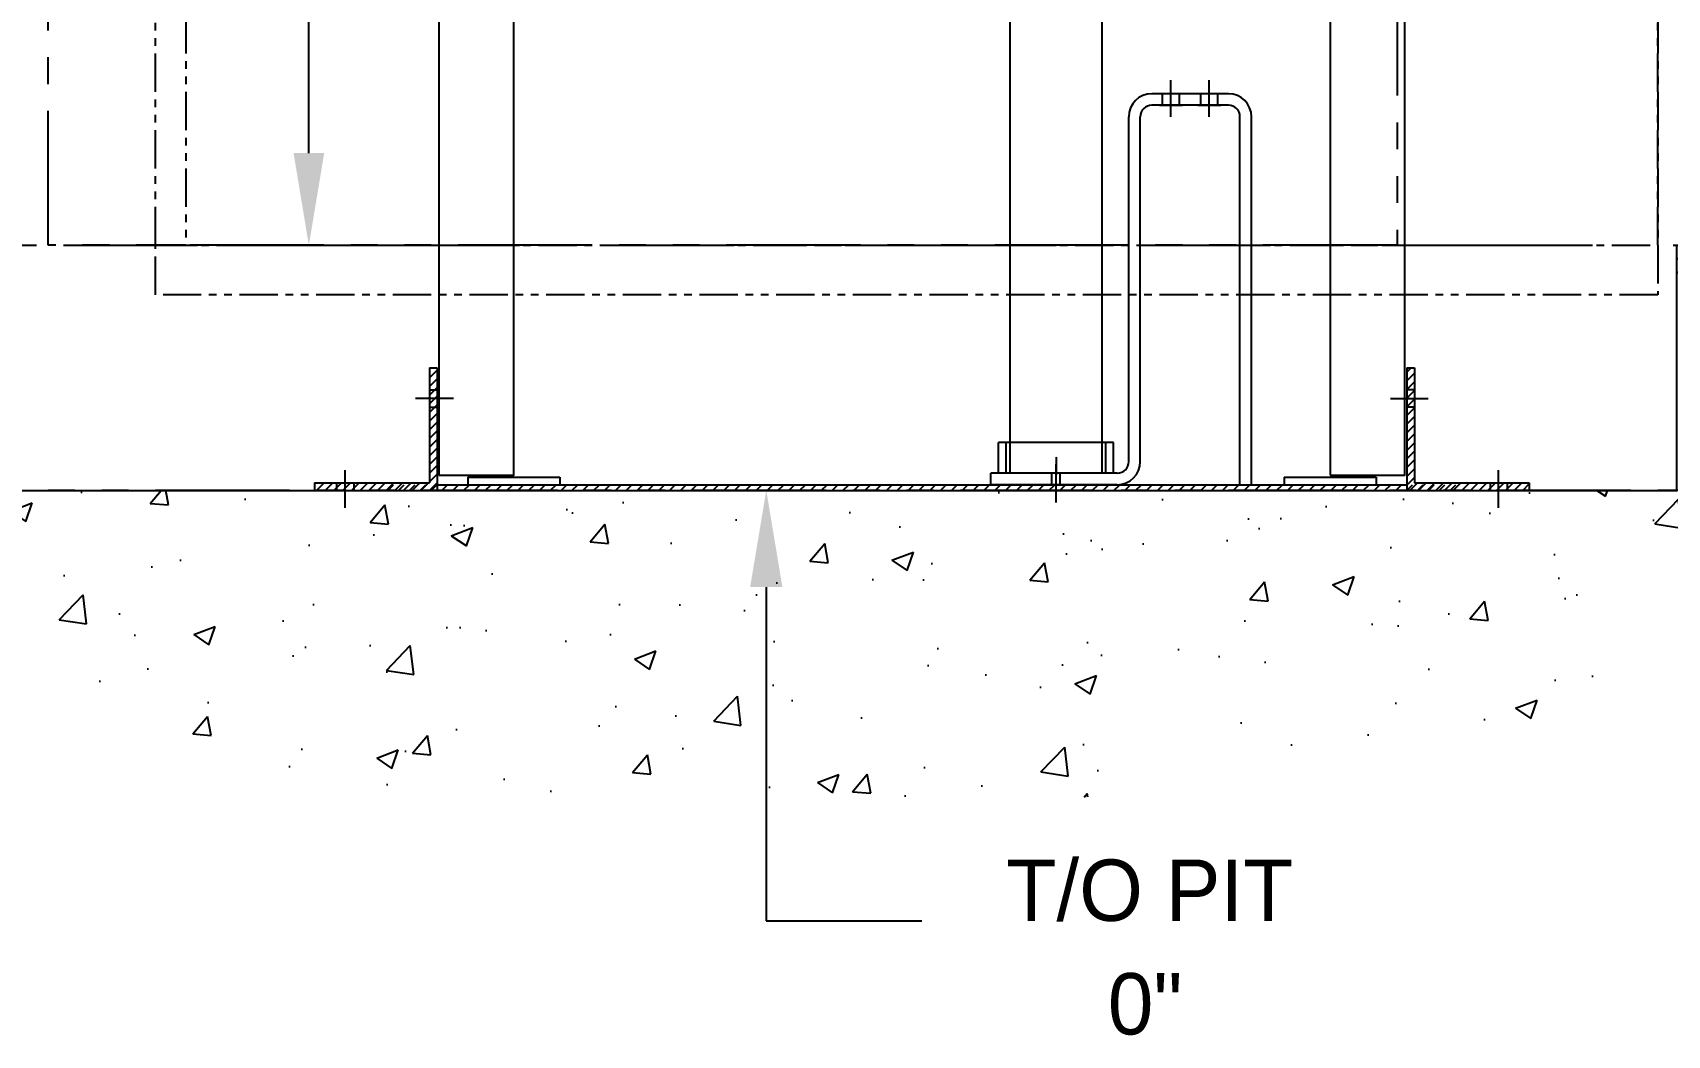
# Model space of a CAD drawing. Header units: inches. Extents: x 93 to 730, y 75 to 542.
# Drawn here: x 615 to 668.3, y 291.7 to 324.4 of the extents above; entities that cross this region are included whole.
import ezdxf
from ezdxf.enums import TextEntityAlignment as Align

# ---------------------------------------------------------------- set-up
doc = ezdxf.new("R2010")
doc.units = ezdxf.units.IN
doc.header["$MEASUREMENT"] = 0
doc.linetypes.add('CENTER', pattern=[2, 1.25, -0.25, 0.25, -0.25])
doc.linetypes.add('PHANTOM', pattern=[2.5, 1.25, -0.25, 0.25, -0.25, 0.25, -0.25])
for name, color, linetype in [('CEN', 1, 'CENTER'), ('CUTLINE', 6, 'Continuous'), ('DIM', 3, 'Continuous'), ('DIMS', 3, 'Continuous'), ('HATCH', 5, 'Continuous'), ('HID', 2, 'Continuous'), ('OBJ', 7, 'Continuous'), ('PHANTOM', 4, 'PHANTOM')]:
    doc.layers.add(name, color=color, linetype=linetype)
doc.styles.add('PLAN_STYLE', font='TXT.SHX')
doc.dimstyles.new('IMPERIAL_PL', dxfattribs={"dimtxt": 2, "dimasz": 3, "dimexe": 1.5, "dimexo": 1, "dimgap": 1, "dimtad": 0, "dimtih": 1, "dimtoh": 1, "dimdec": 4, "dimzin": 0, "dimdsep": 46, "dimlunit": 5, "dimtxsty": 'PLAN_STYLE', "dimcen": 0.09, "dimadec": 0, "dimazin": 0, "dimtfac": 1, "dimtdec": 4, "dimtofl": 0, "dimtmove": 0, "dimatfit": 3, "dimfxl": 0, "dimfrac": 2, "dimtolj": 1, "dimtzin": 0, "dimarcsym": 0})

# ---------------------------------------------------------------- blocks, each defined once
blk = doc.blocks.new('*D132')
at = {"layer": 'DEFPOINTS', "color": 0}
for p in [(620.026, 397.485), (624.034, 397.485), (620.026, 317.485)]:
    blk.add_point(p, dxfattribs=at)
at = {"layer": 'DIM', "color": 0, "lineweight": -2}
for p, q in [((621.026, 397.485), (625.534, 397.485)), ((624.034, 394.485), (624.034, 387.151)), ((624.034, 320.485), (624.034, 327.818)), ((621.026, 317.485), (625.534, 317.485))]:
    blk.add_line(p, q, dxfattribs=at)
at = {"layer": 'DIM', "color": 0}
for points in [[(623.534, 394.485), (624.534, 394.485), (624.034, 397.485)], [(623.534, 320.485), (624.534, 320.485), (624.034, 317.485)]]:
    blk.add_solid(points, dxfattribs=at)
at = {"layer": 'DIM', "color": 0, "insert": (624.034, 357.485), "char_height": 2, "attachment_point": 5, "rotation": 89.9544, "style": 'PLAN_STYLE'}
blk.add_mtext('\\A1;80" [2032mm] NOMINAL CAB HEIGHT', dxfattribs=at)
blk = doc.blocks.new('*X30')
at = {"color": 0}
for p, q in [((12.032, 21.578), (12.22, 21.766)), ((12.386, 21.578), (12.573, 21.766)), ((12.739, 21.578), (12.927, 21.766)), ((13.093, 21.578), (13.28, 21.766)), ((13.446, 21.578), (13.634, 21.766)), ((13.8, 21.578), (13.987, 21.766)), ((14.153, 21.578), (14.341, 21.766)), ((14.507, 21.578), (14.695, 21.766)), ((14.861, 21.578), (15.048, 21.766)), ((15.214, 21.578), (15.402, 21.766)), ((15.568, 21.578), (15.755, 21.766)), ((15.921, 21.578), (16.109, 21.766)), ((16.275, 21.578), (16.462, 21.766)), ((16.628, 21.578), (16.816, 21.766)), ((16.982, 21.578), (17.169, 21.766)), ((17.335, 21.578), (17.523, 21.766)), ((17.689, 21.578), (17.877, 21.766)), ((18.043, 21.578), (18.23, 21.766)), ((18.396, 21.578), (18.584, 21.766)), ((18.75, 21.578), (18.937, 21.766)), ((19.103, 21.578), (19.291, 21.766)), ((19.457, 21.578), (19.644, 21.766)), ((19.81, 21.578), (19.998, 21.766)), ((20.164, 21.578), (20.351, 21.766)), ((20.517, 21.578), (20.705, 21.766)), ((20.871, 21.578), (21.059, 21.766)), ((21.225, 21.578), (21.412, 21.766)), ((21.578, 21.578), (21.766, 21.766)), ((21.932, 21.578), (22.119, 21.766)), ((22.285, 21.578), (22.473, 21.766)), ((22.639, 21.578), (22.826, 21.766)), ((22.992, 21.578), (23.18, 21.766)), ((23.346, 21.578), (23.533, 21.766)), ((23.699, 21.578), (23.887, 21.766)), ((24.053, 21.578), (24.24, 21.766)), ((24.407, 21.578), (24.594, 21.766)), ((24.76, 21.578), (24.948, 21.766)), ((25.114, 21.578), (25.301, 21.766)), ((25.467, 21.578), (25.655, 21.766)), ((25.821, 21.578), (26.008, 21.766)), ((26.174, 21.578), (26.362, 21.766)), ((26.528, 21.578), (26.715, 21.766)), ((26.881, 21.578), (27.069, 21.766)), ((27.235, 21.578), (27.422, 21.766)), ((27.589, 21.578), (27.776, 21.766)), ((27.942, 21.578), (28.13, 21.766)), ((28.296, 21.578), (28.483, 21.766)), ((28.649, 21.578), (28.837, 21.766)), ((29.003, 21.578), (29.19, 21.766)), ((29.356, 21.578), (29.544, 21.766)), ((29.71, 21.578), (29.897, 21.766)), ((30.063, 21.578), (30.251, 21.766)), ((30.417, 21.578), (30.604, 21.766)), ((30.77, 21.578), (30.958, 21.766)), ((31.124, 21.578), (31.312, 21.766)), ((31.478, 21.578), (31.665, 21.766)), ((31.831, 21.578), (32.019, 21.766)), ((32.185, 21.578), (32.372, 21.766)), ((32.538, 21.578), (32.726, 21.766)), ((32.892, 21.578), (33.079, 21.766)), ((33.245, 21.578), (33.433, 21.766)), ((33.599, 21.578), (33.786, 21.766)), ((33.952, 21.578), (34.14, 21.766)), ((34.306, 21.578), (34.494, 21.766)), ((34.66, 21.578), (34.847, 21.766)), ((35.013, 21.578), (35.201, 21.766)), ((35.367, 21.578), (35.554, 21.766)), ((35.72, 21.578), (35.908, 21.766)), ((36.074, 21.578), (36.261, 21.766)), ((36.427, 21.578), (36.615, 21.766)), ((36.781, 21.578), (36.968, 21.766)), ((37.134, 21.578), (37.322, 21.766)), ((37.488, 21.578), (37.676, 21.766)), ((37.842, 21.578), (38.029, 21.766)), ((38.195, 21.578), (38.383, 21.766)), ((38.549, 21.578), (38.736, 21.766)), ((38.902, 21.578), (39.09, 21.766)), ((39.256, 21.578), (39.443, 21.766)), ((39.609, 21.578), (39.797, 21.766)), ((39.963, 21.578), (40.15, 21.766)), ((40.316, 21.578), (40.504, 21.766)), ((40.67, 21.578), (40.857, 21.766)), ((41.024, 21.578), (41.211, 21.766)), ((41.377, 21.578), (41.565, 21.766)), ((41.731, 21.578), (41.918, 21.766)), ((42.084, 21.578), (42.272, 21.766)), ((42.438, 21.578), (42.625, 21.766)), ((42.791, 21.578), (42.979, 21.766)), ((43.145, 21.578), (43.332, 21.766)), ((43.498, 21.578), (43.686, 21.766)), ((43.852, 21.578), (44.039, 21.766)), ((44.206, 21.578), (44.393, 21.766)), ((44.559, 21.578), (44.747, 21.766)), ((44.913, 21.578), (45.1, 21.766)), ((45.266, 21.578), (45.454, 21.766)), ((45.62, 21.578), (45.807, 21.766)), ((45.973, 21.578), (46.161, 21.766)), ((46.327, 21.578), (46.514, 21.766)), ((46.68, 21.578), (46.868, 21.766))]:
    blk.add_line(p, q, dxfattribs=at)
blk = doc.blocks.new('*X31')
at = {"color": 0}
for p, q in [((10.432, 20.614), (10.473, 20.656)), ((10.432, 20.332), (10.682, 20.582)), ((10.432, 20.049), (10.682, 20.299)), ((10.432, 19.766), (10.682, 20.016)), ((10.432, 19.483), (10.682, 19.733)), ((10.432, 19.2), (10.682, 19.45)), ((10.432, 18.917), (10.682, 19.167)), ((10.432, 18.634), (10.682, 18.884)), ((10.432, 18.352), (10.682, 18.602)), ((10.432, 18.069), (10.682, 18.319)), ((10.432, 17.786), (10.682, 18.036)), ((10.432, 17.503), (10.682, 17.753)), ((10.432, 17.22), (10.682, 17.47)), ((10.432, 16.937), (10.682, 17.187)), ((6.682, 16.864), (6.723, 16.906)), ((6.756, 16.656), (7.006, 16.906)), ((7.039, 16.656), (7.289, 16.906)), ((7.322, 16.656), (7.572, 16.906)), ((7.605, 16.656), (7.855, 16.906)), ((7.888, 16.656), (8.138, 16.906)), ((8.171, 16.656), (8.421, 16.906)), ((8.453, 16.656), (8.703, 16.906)), ((8.736, 16.656), (8.986, 16.906)), ((9.019, 16.656), (9.269, 16.906)), ((9.302, 16.656), (9.552, 16.906)), ((9.585, 16.656), (9.835, 16.906)), ((9.868, 16.656), (10.118, 16.906)), ((10.15, 16.656), (10.4, 16.906)), ((10.433, 16.656), (10.682, 16.905))]:
    blk.add_line(p, q, dxfattribs=at)
blk = doc.blocks.new('*X32')
at = {"color": 0}
for p, q in [((45.682, 20.509), (45.829, 20.656)), ((45.682, 20.226), (45.932, 20.476)), ((45.682, 19.943), (45.932, 20.193)), ((45.682, 19.661), (45.932, 19.911)), ((45.682, 19.378), (45.932, 19.628)), ((45.682, 19.095), (45.932, 19.345)), ((45.682, 18.812), (45.932, 19.062)), ((45.682, 18.529), (45.932, 18.779)), ((45.682, 18.246), (45.932, 18.496)), ((45.682, 17.963), (45.932, 18.213)), ((45.682, 17.681), (45.932, 17.931)), ((45.682, 17.398), (45.932, 17.648)), ((45.682, 17.115), (45.932, 17.365)), ((45.682, 16.832), (45.932, 17.082)), ((45.789, 16.656), (46.039, 16.906)), ((46.071, 16.656), (46.321, 16.906)), ((46.354, 16.656), (46.604, 16.906)), ((46.637, 16.656), (46.887, 16.906)), ((46.92, 16.656), (47.17, 16.906)), ((47.203, 16.656), (47.453, 16.906)), ((47.486, 16.656), (47.736, 16.906)), ((47.769, 16.656), (48.019, 16.906)), ((48.051, 16.656), (48.301, 16.906)), ((48.334, 16.656), (48.584, 16.906)), ((48.617, 16.656), (48.867, 16.906)), ((48.9, 16.656), (49.15, 16.906)), ((49.183, 16.656), (49.433, 16.906)), ((49.466, 16.656), (49.682, 16.872))]:
    blk.add_line(p, q, dxfattribs=at)
blk = doc.blocks.new('PIT_CHANNEL')
for p, q in [((-16.062, 3.812), (-16.062, 0.062)), ((-16.062, 3.812), (-15.812, 3.812)), ((-15.812, 3.812), (-15.812, -0.188)), ((15.812, 3.812), (15.812, -0.188)), ((15.812, 3.812), (16.062, 3.812)), ((16.062, 3.812), (16.062, 0.062)), ((-19.813, 0.062), (-16.062, 0.062)), ((-19.813, 0.062), (-19.813, -0.188)), ((-15.812, 0), (15.812, 0)), ((-14.812, 0.25), (-11.812, 0.25)), ((-14.812, 0.25), (-14.812, 0)), ((-11.812, 0.25), (-11.812, 0)), ((11.812, 0.25), (14.812, 0.25)), ((11.812, 0.25), (11.812, 0)), ((14.812, 0.25), (14.812, 0)), ((16.062, 0.062), (19.812, 0.062)), ((19.812, 0.062), (19.812, -0.188)), ((-19.813, -0.188), (19.812, -0.188))]:
    blk.add_line(p, q)
at = {"layer": 'CEN'}
for p, q in [((8.125, 12), (8.125, 13.188)), ((9.375, 11.991), (9.375, 13.188)), ((-15.28, 2.812), (-16.512, 2.812)), ((15.28, 2.812), (16.512, 2.812)), ((4.375, 0.899), (4.375, 0.325)), ((-18.812, -0.757), (-18.812, 0.474)), ((18.812, -0.757), (18.812, 0.474))]:
    blk.add_line(p, q, dxfattribs=at)
at = {"layer": 'CEN', "linetype": 'CENTER'}
blk.add_line((4.375, -0.584), (4.375, 0.922), dxfattribs=at)
at = {"layer": 'HID'}
for p, q in [((7.844, 12.375), (7.844, 12.75)), ((8.406, 12.376), (8.406, 12.751)), ((9.094, 12.375), (9.094, 12.75)), ((9.656, 12.374), (9.656, 12.75)), ((-16.062, 3.094), (-15.812, 3.094)), ((16.062, 3.094), (15.812, 3.094)), ((-16.062, 2.531), (-15.812, 2.531)), ((16.062, 2.531), (15.812, 2.531)), ((2.75, 0.375), (2.75, 1.375)), ((6, 0.375), (6, 1.375)), ((-19.094, 0.062), (-19.094, -0.188)), ((-18.531, 0.062), (-18.531, -0.188)), ((4.235, 0), (4.235, 0.375)), ((4.516, 0), (4.516, 0.375)), ((18.531, 0.062), (18.531, -0.188)), ((19.094, 0.062), (19.094, -0.188))]:
    blk.add_line(p, q, dxfattribs=at)
at = {"layer": 'OBJ'}
for p, q in [((10, 12.75), (7.5, 12.75)), ((10, 12.375), (7.5, 12.375)), ((6.75, 0.75), (6.75, 12)), ((7.125, 0.75), (7.125, 12)), ((10.375, 0), (10.375, 12)), ((10.75, 0), (10.75, 12)), ((6.25, 1.375), (2.5, 1.375)), ((2.5, 0.375), (2.5, 1.375)), ((6.25, 0.375), (6.25, 1.375)), ((6.375, 0.375), (2.25, 0.375)), ((2.25, 0), (2.25, 0.375)), ((6.375, 0), (2.25, 0)), ((10.375, 0), (10.75, 0))]:
    blk.add_line(p, q, dxfattribs=at)
at = {"layer": 'OBJ', "color": 1}
for p, q in [((7.75, 12.375), (8.5, 12.375)), ((9, 12.375), (9.75, 12.375))]:
    blk.add_line(p, q, dxfattribs=at)
at = {"layer": 'OBJ'}
for centre, radius, start, end in [((7.5, 12), 0.75, 90, 180), ((7.5, 12), 0.375, 90, 180), ((10, 12), 0.75, 0, 90), ((10, 12), 0.375, 360, 90), ((6.375, 0.75), 0.75, 270, 360), ((6.375, 0.75), 0.375, 270, 360)]:
    blk.add_arc(centre, radius, start, end, dxfattribs=at)
at = {"layer": 'DIMS'}
for name, p in [('*X31', (-26.495, -16.843)), ('*X32', (-29.87, -16.843)), ('*X30', (-29.454, -21.766))]:
    blk.add_blockref(name, p, dxfattribs=at)

msp = doc.modelspace()

# ---------------------------------------------------------------- hatches: boundary and pattern name
at = {"layer": 'HATCH'}
h = msp.add_hatch(dxfattribs=at)
h.set_pattern_fill('AR-CONC', color=256, style=0)
h.set_pattern_definition([(50, (1041.589, 427.485), (7.1726, -0.62752), [0.75, -8.25]), (355, (1041.589, 427.485), (-1.38751, 7.52192), [0.6, -6.6]), (100.4514, (1042.1865, 427.4325), (5.78509, 6.8944), [0.6374, -7.01142]), (46.1842, (1041.589, 429.485), (10.67241, -1.65519), [1.125, -12.375]), (96.6356, (1042.478, 429.347), (9.34663, 9.74118), [0.9561, -10.51713]), (351.1842, (1041.589, 429.485), (9.34662, 9.74119), [0.9, -9.9]), (21, (1042.589, 428.985), (5.96907, -4.02619), [0.75, -8.25]), (326, (1042.589, 428.985), (2.43315, 7.2515), [0.6, -6.6]), (71.4514, (1043.086, 428.649), (8.40223, 3.2253), [0.6374, -7.01142]), (37.5, (1041.5887, 427.4848), (0.121599, 3.328939), [0, -6.52, 0, -6.7, 0, -6.625]), (7.5, (1041.5887, 427.4848), (2.630695, 3.944117), [0, -3.82, 0, -6.37, 0, -2.525]), (327.5, (1039.3587, 427.4848), (5.338224, -0.225549), [0, -2.5, 0, -7.8, 0, -10.35]), (317.5, (1038.3587, 427.485), (5.83186, 1.00105), [0, -3.25, 0, -5.18, 0, -7.35])])
h.paths.add_polyline_path([(594.52624, 317.48482), (614.52624, 317.48482), (614.52624, 309.48482), (668.65124, 309.48482), (668.65124, 317.48482), (688.65124, 317.48482), (660.65124, 299.48482), (622.52624, 299.48482)])

# ---------------------------------------------------------------- linework, layer by layer
at = {"color": 3}
msp.add_line((638.95187, 295.44673), (644.02663, 295.44673), dxfattribs=at)
for points in [[(628.27624, 309.98482), (630.71374, 309.98482), (630.71374, 405.98482), (628.27624, 405.98482)], [(657.33874, 309.98482), (659.77624, 309.98482), (659.77624, 405.98482), (657.33874, 405.98482)], [(646.90124, 352.04732), (649.90124, 352.04732), (649.90124, 310.04732), (646.90124, 310.04732)]]:
    msp.add_lwpolyline(points, close=True)
at = {"layer": 'CUTLINE'}
msp.add_lwpolyline([(594.52624, 317.48482), (614.52624, 317.48482), (614.52624, 309.48482), (668.65124, 309.48482), (668.65124, 317.48482), (688.65124, 317.48482)], dxfattribs=at)
at = {"layer": 'DIM', "linetype": 'ByBlock'}
msp.add_line((638.95187, 306.33482), (638.95187, 295.44673), dxfattribs=at)
at = {"layer": 'DIM', "color": 0, "linetype": 'ByBlock'}
for p in [(638.95187, 309.48482), (639.02624, 309.48482), (639.02624, 309.48482)]:
    msp.add_point(p, dxfattribs=at)
at = {"layer": 'DIM', "linetype": 'ByBlock'}
msp.add_solid([(638.42687, 306.33482), (639.47687, 306.33482), (638.95187, 309.48482)], dxfattribs=at)
at = {"layer": 'PHANTOM', "linetype": 'PHANTOM', "ltscale": 3.5}
for points in [[(615.52624, 405.48482), (659.52624, 405.48482), (659.52624, 317.48482), (615.52624, 317.48482)], [(598.52624, 317.48482), (684.65124, 317.48482), (684.65124, 309.48482), (598.52624, 309.48482)]]:
    msp.add_lwpolyline(points, close=True, dxfattribs=at)
at = {"layer": 'PHANTOM', "linetype": 'PHANTOM'}
for points in [[(619.02624, 397.48482), (620.02624, 397.48482), (620.02624, 317.48482), (619.02624, 317.48482)], [(668.02624, 397.48482), (668.02624, 397.48482), (668.02624, 317.48482), (668.02624, 317.48482)], [(619.02624, 317.48482), (668.02624, 317.48482), (668.02624, 315.85982), (619.02624, 315.85982)]]:
    msp.add_lwpolyline(points, close=True, dxfattribs=at)

# ---------------------------------------------------------------- block references
at = {"xscale": 0.9999999999, "yscale": 0.9999999999, "zscale": 0.9999999999}
msp.add_blockref('PIT_CHANNEL', (644.02624, 309.67232), dxfattribs=at)

# ---------------------------------------------------------------- texts
at = {"color": 3}
for s, p in [('T/O PIT', (651.46083, 295.44673)), ('0"', (651.30905, 291.74362))]:
    msp.add_text(s, height=2, dxfattribs=at).set_placement(p, align=Align.CENTER)

# ---------------------------------------------------------------- dimensions: what is measured, and where the dimension line sits
at = {"layer": 'DIM'}
dim = msp.add_linear_dim(base=(624.03377, 397.48482), p1=(620.02624, 317.48482), p2=(620.02624, 397.48482), angle=90, text='<> NOMINAL CAB HEIGHT', dimstyle='IMPERIAL_PL', override={"dimpost": '"'}, dxfattribs=at)
dim.commit()
dim.dimension.update_dxf_attribs({"geometry": '*D132', "text_midpoint": (624.03377, 357.48482), "dimtype": 161, "text_rotation": 89.954374})

doc.saveas('drawing.dxf')
